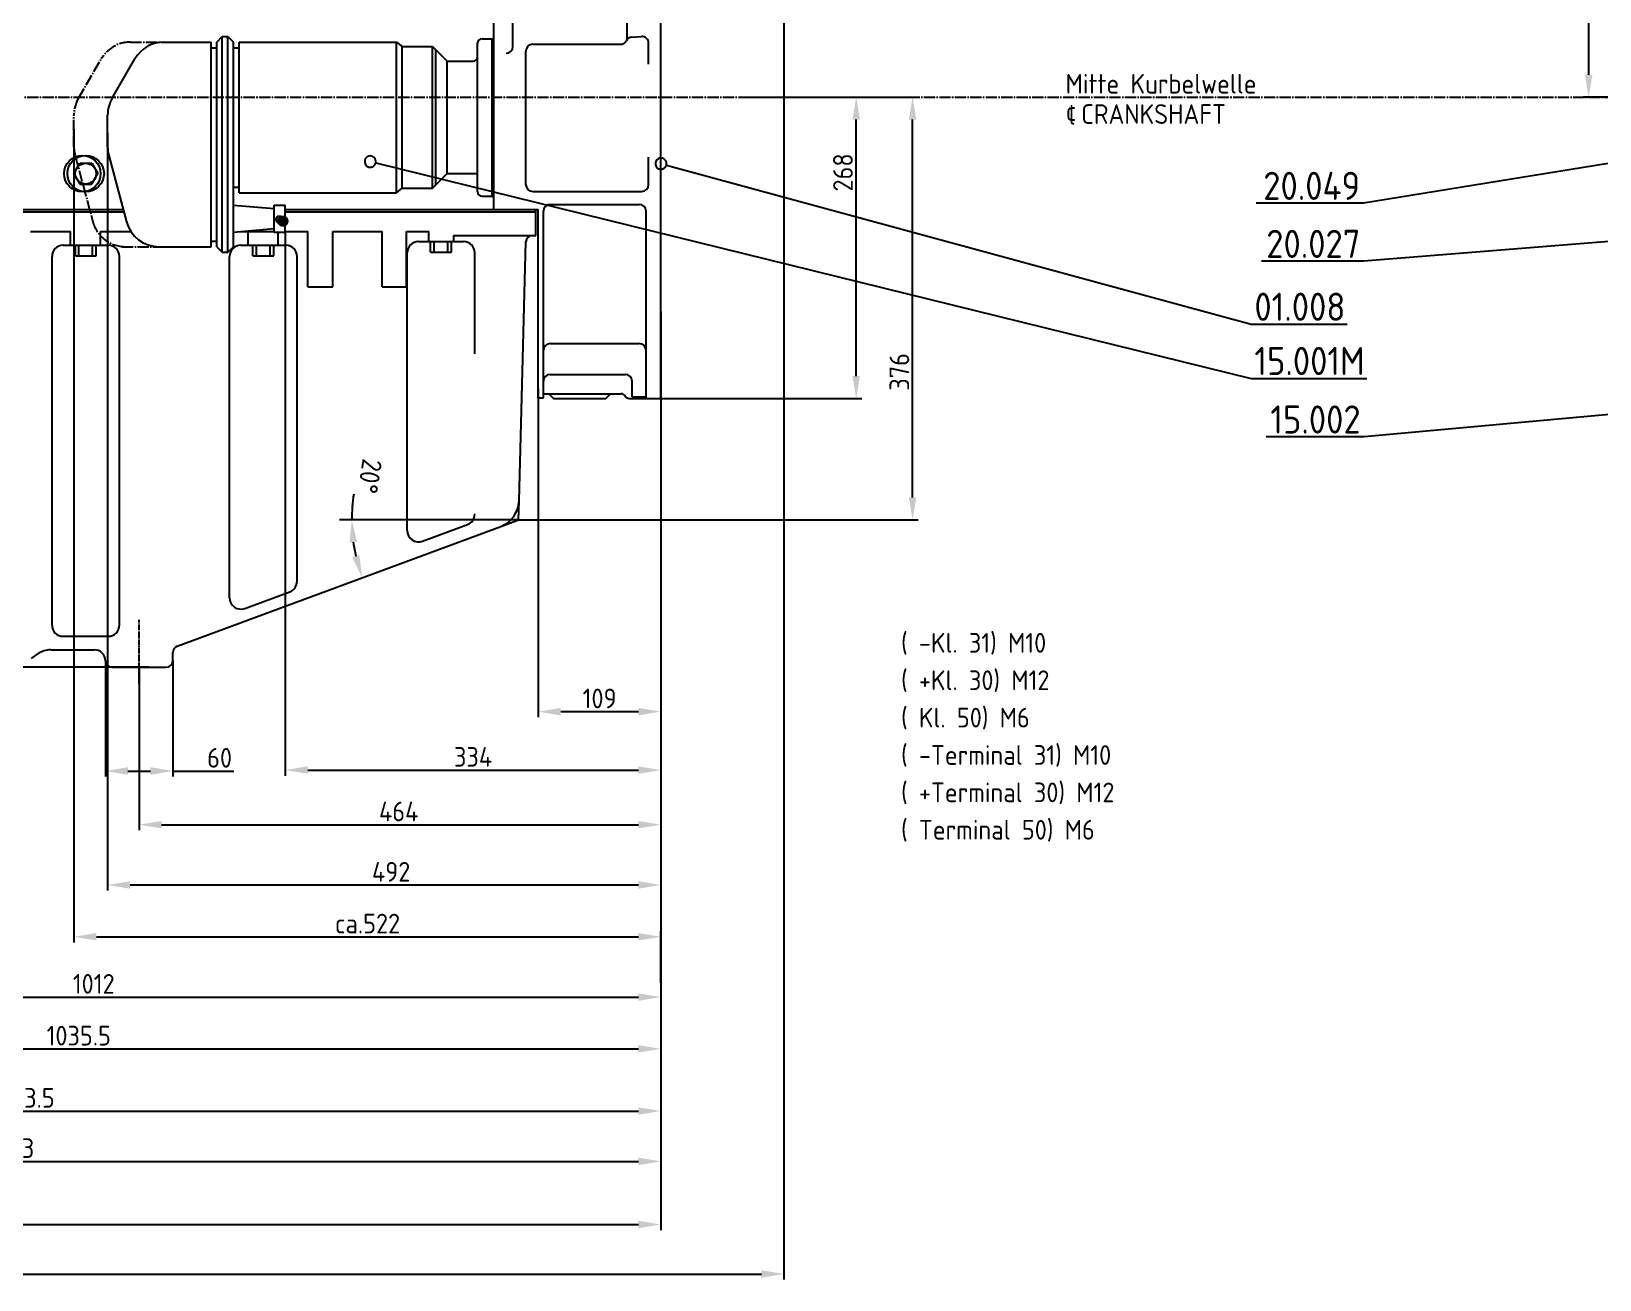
# Model space of a CAD drawing. Extents: x 138 to 6334, y 107 to 3959.
# Drawn here: x 1547 to 2942, y 1807 to 2917 of the extents above; entities that cross this region are included whole.
import ezdxf
from ezdxf.enums import TextEntityAlignment as Align

# ---------------------------------------------------------------- set-up
doc = ezdxf.new("R2010")
doc.units = 0
doc.linetypes.add('GEN7', pattern=[13.75, 10, -1.25, 1.25, -1.25])
doc.linetypes.add('GEN7A', pattern=[6.875, 5, -0.625, 0.625, -0.625])
doc.layers.get('0').update_dxf_attribs({"linetype": 'CONTINUOUS'})
doc.layers.get('DEFPOINTS').update_dxf_attribs({"linetype": 'CONTINUOUS'})
for name, color, linetype in [('5', 3, 'CONTINUOUS'), ('6', 2, 'CONTINUOUS'), ('7', 4, 'GEN7'), ('LV-0', 7, 'CONTINUOUS'), ('LV-4', 3, 'CONTINUOUS'), ('LV-7', 4, 'GEN7'), ('RASTER-6', 2, 'CONTINUOUS'), ('RASTER-7A', 4, 'GEN7A')]:
    doc.layers.add(name, color=color, linetype=linetype)
doc.styles.get("Standard").update_dxf_attribs({"font": 'geniso.shx'})
doc.dimstyles.new('GEN-ISO', dxfattribs={"dimscale": 5, "dimtxt": 3.5, "dimasz": 4, "dimexe": 1, "dimexo": 0, "dimgap": 0.6, "dimtad": 1, "dimtxsty": 'STANDARD', "dimcen": 0, "dimclrd": 256, "dimclre": 256, "dimclrt": 2, "dimazin": 3, "dimtp": 0.1, "dimtm": 0.1, "dimtfac": 0.71, "dimtdec": 3, "dimtmove": 0, "dimatfit": 3, "dimtzin": 0})

# ---------------------------------------------------------------- blocks, each defined once
blk = doc.blocks.new('*D46')
at = {"linetype": 'BYBLOCK'}
for p, q in [((1998.174592, 2598.930837), (1998.174592, 2306.79797)), ((2107.174592, 2598.930837), (2107.174592, 2306.79797)), ((2018.174592, 2311.79797), (2087.174592, 2311.79797))]:
    blk.add_line(p, q, dxfattribs=at)
for points in [[(2018.174592, 2315.131303), (2018.174592, 2308.464636), (1998.174592, 2311.79797)], [(2087.174592, 2315.131303), (2087.174592, 2308.464636), (2107.174592, 2311.79797)]]:
    blk.add_solid(points, dxfattribs=at)
at = {"layer": 'DEFPOINTS', "color": 0, "linetype": 'BYBLOCK'}
for p in [(1998.174592, 2598.930837), (2107.174592, 2598.930837), (2107.174592, 2311.79797)]:
    blk.add_point(p, dxfattribs=at)
at = {"color": 2, "linetype": 'BYBLOCK', "insert": (2052.674592, 2323.54797), "char_height": 17.5, "attachment_point": 5}
blk.add_mtext('109', dxfattribs=at)
blk = doc.blocks.new('*D47')
at = {"linetype": 'BYBLOCK'}
for p, q in [((1773.174592, 2738.329743), (1773.174592, 2254.856563)), ((2107.174592, 2590.329743), (2107.174592, 2254.856563)), ((1793.174592, 2259.856563), (2087.174592, 2259.856563))]:
    blk.add_line(p, q, dxfattribs=at)
for points in [[(1793.174592, 2263.189896), (1793.174592, 2256.52323), (1773.174592, 2259.856563)], [(2087.174592, 2263.189896), (2087.174592, 2256.52323), (2107.174592, 2259.856563)]]:
    blk.add_solid(points, dxfattribs=at)
at = {"layer": 'DEFPOINTS', "color": 0, "linetype": 'BYBLOCK'}
for p in [(1773.174592, 2738.329743), (2107.174592, 2590.329743), (2107.174592, 2259.856563)]:
    blk.add_point(p, dxfattribs=at)
at = {"color": 2, "linetype": 'BYBLOCK', "insert": (1940.174592, 2271.606563), "char_height": 17.5, "attachment_point": 5}
blk.add_mtext('334', dxfattribs=at)
blk = doc.blocks.new('*D48')
at = {"linetype": 'BYBLOCK'}
for p, q in [((1673.174592, 2357.329743), (1673.174592, 2254.018807)), ((1613.169363, 2357.136096), (1613.169363, 2254.018807)), ((1633.169363, 2259.018807), (1653.174592, 2259.018807)), ((1673.174592, 2259.018807), (1727.377973, 2259.018807))]:
    blk.add_line(p, q, dxfattribs=at)
for points in [[(1633.169363, 2262.35214), (1633.169363, 2255.685474), (1613.169363, 2259.018807)], [(1653.174592, 2262.35214), (1653.174592, 2255.685474), (1673.174592, 2259.018807)]]:
    blk.add_solid(points, dxfattribs=at)
at = {"layer": 'DEFPOINTS', "color": 0, "linetype": 'BYBLOCK'}
for p in [(1673.174592, 2357.329743), (1613.169363, 2357.136096), (1613.169363, 2259.018807)]:
    blk.add_point(p, dxfattribs=at)
at = {"color": 2, "linetype": 'BYBLOCK', "insert": (1714.739194, 2270.768807), "char_height": 17.5, "attachment_point": 5}
blk.add_mtext('60', dxfattribs=at)
blk = doc.blocks.new('*D49')
at = {"linetype": 'BYBLOCK'}
for p, q in [((2189.99898, 2858.329743), (2285.901591, 2858.329743)), ((2280.901591, 2610.329743), (2280.901591, 2838.329743)), ((2094.036592, 2590.329743), (2285.901591, 2590.329743))]:
    blk.add_line(p, q, dxfattribs=at)
for points in [[(2277.568258, 2838.329743), (2284.234925, 2838.329743), (2280.901591, 2858.329743)], [(2277.568258, 2610.329743), (2284.234925, 2610.329743), (2280.901591, 2590.329743)]]:
    blk.add_solid(points, dxfattribs=at)
at = {"layer": 'DEFPOINTS', "color": 0, "linetype": 'BYBLOCK'}
for p in [(2189.99898, 2858.329743), (2280.901591, 2858.329743), (2094.036592, 2590.329743)]:
    blk.add_point(p, dxfattribs=at)
at = {"color": 2, "linetype": 'BYBLOCK', "insert": (2269.151591, 2791.398972), "char_height": 17.5, "attachment_point": 5, "rotation": 90}
blk.add_mtext('268', dxfattribs=at)
blk = doc.blocks.new('*D50')
at = {"linetype": 'BYBLOCK'}
for p, q in [((2177.675329, 2858.329743), (2336.06587, 2858.329743)), ((2331.06587, 2502.403743), (2331.06587, 2838.329743)), ((1980.595592, 2482.403743), (2336.06587, 2482.403743))]:
    blk.add_line(p, q, dxfattribs=at)
for points in [[(2327.732537, 2838.329743), (2334.399204, 2838.329743), (2331.06587, 2858.329743)], [(2327.732537, 2502.403743), (2334.399204, 2502.403743), (2331.06587, 2482.403743)]]:
    blk.add_solid(points, dxfattribs=at)
at = {"layer": 'DEFPOINTS', "color": 0, "linetype": 'BYBLOCK'}
for p in [(2177.675329, 2858.329743), (2331.06587, 2858.329743), (1980.595592, 2482.403743)]:
    blk.add_point(p, dxfattribs=at)
at = {"color": 2, "linetype": 'BYBLOCK', "insert": (2319.31587, 2614.000643), "char_height": 17.5, "attachment_point": 5, "rotation": 90}
blk.add_mtext('376', dxfattribs=at)
blk = doc.blocks.new('*D51')
at = {"linetype": 'BYBLOCK'}
for start, end in [(171.108636, 180), (187.732369, 192.585065)]:
    blk.add_arc((1980.594137, 2482.403743), 148.30974, start, end, dxfattribs=at)
for points in [[(1830.307179, 2462.224503), (1836.958674, 2462.674013), (1832.284397, 2482.403743)], [(1839.044618, 2451.032703), (1832.650878, 2449.144707), (1841.511736, 2430.907484)]]:
    blk.add_solid(points, dxfattribs=at)
at = {"layer": 'DEFPOINTS', "color": 0, "linetype": 'BYBLOCK'}
for p in [(1821.416778, 2482.403743), (1964.737592, 2476.532743), (1980.595592, 2482.403743), (1836.409417, 2447.668379), (1677.091592, 2370.029743)]:
    blk.add_point(p, dxfattribs=at)
at = {"color": 2, "linetype": 'BYBLOCK', "insert": (1848.438198, 2521.170817), "char_height": 17.5, "attachment_point": 5, "rotation": 261.10866122}
blk.add_mtext('20°', dxfattribs=at)
blk = doc.blocks.new('*D52')
at = {"linetype": 'BYBLOCK'}
for p, q in [((1071.674592, 2711.329743), (1071.674592, 2006.878247)), ((2107.174592, 2634.798331), (2107.174592, 2006.878247)), ((1091.674592, 2011.878247), (2087.174592, 2011.878247))]:
    blk.add_line(p, q, dxfattribs=at)
for points in [[(1091.674592, 2015.211581), (1091.674592, 2008.544914), (1071.674592, 2011.878247)], [(2087.174592, 2015.211581), (2087.174592, 2008.544914), (2107.174592, 2011.878247)]]:
    blk.add_solid(points, dxfattribs=at)
at = {"layer": 'DEFPOINTS', "color": 0, "linetype": 'BYBLOCK'}
for p in [(1071.674592, 2711.329743), (2107.174592, 2634.798331), (2107.174592, 2011.878247)]:
    blk.add_point(p, dxfattribs=at)
at = {"color": 2, "linetype": 'BYBLOCK', "insert": (1589.424592, 2023.628247), "char_height": 17.5, "attachment_point": 5}
blk.add_mtext('1035.5', dxfattribs=at)
blk = doc.blocks.new('*D53')
at = {"linetype": 'BYBLOCK'}
for p, q in [((2107.174592, 2639.172743), (2107.174592, 1906.827452)), ((952.674592, 2482.373464), (952.674592, 1906.827452)), ((972.674592, 1911.827452), (2087.174592, 1911.827452))]:
    blk.add_line(p, q, dxfattribs=at)
for points in [[(972.674592, 1915.160786), (972.674592, 1908.494119), (952.674592, 1911.827452)], [(2087.174592, 1915.160786), (2087.174592, 1908.494119), (2107.174592, 1911.827452)]]:
    blk.add_solid(points, dxfattribs=at)
at = {"layer": 'DEFPOINTS', "color": 0, "linetype": 'BYBLOCK'}
for p in [(2107.174592, 2639.172743), (952.674592, 2482.373464), (2107.174592, 1911.827452)]:
    blk.add_point(p, dxfattribs=at)
at = {"color": 2, "linetype": 'BYBLOCK', "insert": (1530.74979, 1923.577452), "char_height": 17.5, "attachment_point": 5}
blk.add_mtext('1153', dxfattribs=at)
blk = doc.blocks.new('*D54')
at = {"linetype": 'BYBLOCK'}
for p, q in [((574.674592, 2748.110743), (574.674592, 1850.722179)), ((2107.174592, 2667.606485), (2107.174592, 1850.722179)), ((594.674592, 1855.722179), (2087.174592, 1855.722179))]:
    blk.add_line(p, q, dxfattribs=at)
for points in [[(594.674592, 1859.055513), (594.674592, 1852.388846), (574.674592, 1855.722179)], [(2087.174592, 1859.055513), (2087.174592, 1852.388846), (2107.174592, 1855.722179)]]:
    blk.add_solid(points, dxfattribs=at)
at = {"layer": 'DEFPOINTS', "color": 0, "linetype": 'BYBLOCK'}
for p in [(574.674592, 2748.110743), (2107.174592, 2667.606485), (2107.174592, 1855.722179)]:
    blk.add_point(p, dxfattribs=at)
at = {"color": 2, "linetype": 'BYBLOCK', "insert": (1490.650638, 1867.472179), "char_height": 17.5, "attachment_point": 5}
blk.add_mtext('1532.5', dxfattribs=at)
blk = doc.blocks.new('*D78')
at = {"linetype": 'BYBLOCK'}
for p, q in [((2107.174592, 2590.329743), (2107.174592, 2206.266247)), ((1643.170592, 2351.329743), (1643.170592, 2206.266247)), ((1663.170592, 2211.266247), (2087.174592, 2211.266247))]:
    blk.add_line(p, q, dxfattribs=at)
for points in [[(1663.170592, 2214.599581), (1663.170592, 2207.932914), (1643.170592, 2211.266247)], [(2087.174592, 2214.599581), (2087.174592, 2207.932914), (2107.174592, 2211.266247)]]:
    blk.add_solid(points, dxfattribs=at)
at = {"layer": 'DEFPOINTS', "color": 0, "linetype": 'BYBLOCK'}
for p in [(2107.174592, 2590.329743), (1643.170592, 2351.329743), (2107.174592, 2211.266247)]:
    blk.add_point(p, dxfattribs=at)
at = {"color": 2, "linetype": 'BYBLOCK', "insert": (1874.009792, 2223.016247), "char_height": 17.5, "attachment_point": 5}
blk.add_mtext('464', dxfattribs=at)
blk = doc.blocks.new('*D79')
at = {"linetype": 'BYBLOCK'}
for p, q in [((1615.174592, 2826.500006), (1615.174592, 2152.649329)), ((2107.174592, 2482.403743), (2107.174592, 2152.649329)), ((1635.174592, 2157.649329), (2087.174592, 2157.649329))]:
    blk.add_line(p, q, dxfattribs=at)
for points in [[(1635.174592, 2160.982662), (1635.174592, 2154.315995), (1615.174592, 2157.649329)], [(2087.174592, 2160.982662), (2087.174592, 2154.315995), (2107.174592, 2157.649329)]]:
    blk.add_solid(points, dxfattribs=at)
at = {"layer": 'DEFPOINTS', "color": 0, "linetype": 'BYBLOCK'}
for p in [(1615.174592, 2826.500006), (2107.174592, 2482.403743), (2107.174592, 2157.649329)]:
    blk.add_point(p, dxfattribs=at)
at = {"color": 2, "linetype": 'BYBLOCK', "insert": (1867.303585, 2169.401051), "char_height": 17.5, "attachment_point": 5}
blk.add_mtext('492', dxfattribs=at)
blk = doc.blocks.new('*D80')
at = {"linetype": 'BYBLOCK'}
for p, q in [((1585.174592, 2829.823983), (1585.174592, 2106.572281)), ((1605.174592, 2111.572281), (2087.174592, 2111.572281)), ((2107.174592, 2070.763267), (2107.174592, 2116.572281))]:
    blk.add_line(p, q, dxfattribs=at)
for points in [[(1605.174592, 2114.905614), (1605.174592, 2108.238947), (1585.174592, 2111.572281)], [(2087.174592, 2114.905614), (2087.174592, 2108.238947), (2107.174592, 2111.572281)]]:
    blk.add_solid(points, dxfattribs=at)
at = {"layer": 'DEFPOINTS', "color": 0, "linetype": 'BYBLOCK'}
for p in [(1585.174592, 2829.823983), (2107.174592, 2111.572281), (2107.174592, 2070.763267)]:
    blk.add_point(p, dxfattribs=at)
at = {"color": 2, "linetype": 'BYBLOCK', "insert": (1846.346991, 2123.324003), "char_height": 17.5, "attachment_point": 5}
blk.add_mtext('ca.522', dxfattribs=at)
blk = doc.blocks.new('*D82')
at = {"linetype": 'BYBLOCK'}
for p, q in [((1095.531592, 3104.901754), (1095.531592, 2052.955295)), ((2107.174592, 2135.643074), (2107.174592, 2052.955295)), ((1115.531592, 2057.955295), (2087.174592, 2057.955295))]:
    blk.add_line(p, q, dxfattribs=at)
for points in [[(1115.531592, 2061.288628), (1115.531592, 2054.621962), (1095.531592, 2057.955295)], [(2087.174592, 2061.288628), (2087.174592, 2054.621962), (2107.174592, 2057.955295)]]:
    blk.add_solid(points, dxfattribs=at)
at = {"layer": 'DEFPOINTS', "color": 0, "linetype": 'BYBLOCK'}
for p in [(1095.531592, 3104.901754), (2107.174592, 2135.643074), (2107.174592, 2057.955295)]:
    blk.add_point(p, dxfattribs=at)
at = {"color": 2, "linetype": 'BYBLOCK', "insert": (1602.788338, 2069.707017), "char_height": 17.5, "attachment_point": 5}
blk.add_mtext('1012', dxfattribs=at)
blk = doc.blocks.new('*D83')
at = {"linetype": 'BYBLOCK'}
for p, q in [((2216.674592, 3145.670558), (2216.674592, 1806.639498)), ((574.674592, 2750.817239), (574.674592, 1806.639498)), ((594.674592, 1811.639498), (2196.674592, 1811.639498))]:
    blk.add_line(p, q, dxfattribs=at)
for points in [[(594.674592, 1814.972832), (594.674592, 1808.306165), (574.674592, 1811.639498)], [(2196.674592, 1814.972832), (2196.674592, 1808.306165), (2216.674592, 1811.639498)]]:
    blk.add_solid(points, dxfattribs=at)
at = {"layer": 'DEFPOINTS', "color": 0, "linetype": 'BYBLOCK'}
for p in [(2216.674592, 3145.670558), (574.674592, 2750.817239), (2216.674592, 1811.639498)]:
    blk.add_point(p, dxfattribs=at)
at = {"color": 2, "linetype": 'BYBLOCK', "insert": (1489.046699, 1823.391221), "char_height": 17.5, "attachment_point": 5}
blk.add_mtext('ca.1642', dxfattribs=at)
blk = doc.blocks.new('*D88')
at = {"linetype": 'BYBLOCK'}
for p, q in [((592.952228, 3523.329743), (328.845894, 3523.329743)), ((333.845894, 3503.329743), (333.845894, 2371.329743)), ((1651.755381, 2351.329743), (328.845894, 2351.329743))]:
    blk.add_line(p, q, dxfattribs=at)
for points in [[(330.512561, 3503.329743), (337.179227, 3503.329743), (333.845894, 3523.329743)], [(330.512561, 2371.329743), (337.179227, 2371.329743), (333.845894, 2351.329743)]]:
    blk.add_solid(points, dxfattribs=at)
at = {"layer": 'DEFPOINTS', "color": 0, "linetype": 'BYBLOCK'}
for p in [(592.952228, 3523.329743), (333.845894, 2351.329743), (1651.755381, 2351.329743)]:
    blk.add_point(p, dxfattribs=at)
at = {"color": 2, "linetype": 'BYBLOCK', "insert": (322.094172, 2867.308209), "char_height": 17.5, "attachment_point": 5, "rotation": 90}
blk.add_mtext('ca. 1172', dxfattribs=at)
blk = doc.blocks.new('*D89')
at = {"linetype": 'BYBLOCK'}
for p, q in [((835.674592, 3311.099528), (835.674592, 3817.001075)), ((2087.174592, 3812.001075), (855.674592, 3812.001075)), ((2107.174592, 2765.499794), (2107.174592, 3817.001075))]:
    blk.add_line(p, q, dxfattribs=at)
for points in [[(855.674592, 3815.334408), (855.674592, 3808.667741), (835.674592, 3812.001075)], [(2087.174592, 3815.334408), (2087.174592, 3808.667741), (2107.174592, 3812.001075)]]:
    blk.add_solid(points, dxfattribs=at)
at = {"layer": 'DEFPOINTS', "color": 0, "linetype": 'BYBLOCK'}
for p in [(835.674592, 3812.001075), (835.674592, 3311.099528), (2107.174592, 2765.499794)]:
    blk.add_point(p, dxfattribs=at)
at = {"color": 2, "linetype": 'BYBLOCK', "insert": (1475.012775, 3823.751075), "char_height": 17.5, "attachment_point": 5}
blk.add_mtext('1271.5', dxfattribs=at)
blk = doc.blocks.new('*D100')
at = {"linetype": 'BYBLOCK'}
for p, q in [((3601.194385, 3281.150668), (2927.351057, 3281.150668)), ((2932.351057, 3261.150668), (2932.351057, 2878.329743)), ((3499.602862, 2858.329743), (2927.351057, 2858.329743))]:
    blk.add_line(p, q, dxfattribs=at)
for points in [[(2929.017724, 3261.150668), (2935.684391, 3261.150668), (2932.351057, 3281.150668)], [(2929.017724, 2878.329743), (2935.684391, 2878.329743), (2932.351057, 2858.329743)]]:
    blk.add_solid(points, dxfattribs=at)
at = {"layer": 'DEFPOINTS', "color": 0, "linetype": 'BYBLOCK'}
for p in [(3601.194385, 3281.150668), (2932.351057, 2858.329743), (3499.602862, 2858.329743)]:
    blk.add_point(p, dxfattribs=at)
at = {"color": 2, "linetype": 'BYBLOCK', "insert": (2920.601057, 3083.876737), "char_height": 17.5, "attachment_point": 5, "rotation": 90}
blk.add_mtext('423', dxfattribs=at)
blk = doc.blocks.new('*D109')
at = {"linetype": 'BYBLOCK'}
for p, q in [((2107.174592, 2650.146552), (2107.174592, 1951.585817)), ((975.00626, 2387.086155), (975.00626, 1951.585817)), ((995.00626, 1956.585817), (2087.174592, 1956.585817))]:
    blk.add_line(p, q, dxfattribs=at)
for points in [[(995.00626, 1959.91915), (995.00626, 1953.252483), (975.00626, 1956.585817)], [(2087.174592, 1959.91915), (2087.174592, 1953.252483), (2107.174592, 1956.585817)]]:
    blk.add_solid(points, dxfattribs=at)
at = {"layer": 'DEFPOINTS', "color": 0, "linetype": 'BYBLOCK'}
for p in [(2107.174592, 2650.146552), (975.00626, 2387.086155), (2107.174592, 1956.585817)]:
    blk.add_point(p, dxfattribs=at)
at = {"color": 2, "linetype": 'BYBLOCK', "insert": (1541.090426, 1968.335817), "char_height": 17.5, "attachment_point": 5}
blk.add_mtext('1133.5', dxfattribs=at)

msp = doc.modelspace()

# ---------------------------------------------------------------- linework, layer by layer
at = {"linetype": 'CONTINUOUS'}
msp.add_line((1980.595592, 2482.403743), (1821.416778, 2482.403743), dxfattribs=at)
at = {"layer": '5'}
for points, format in [([(3511.27621, 2890.490235, 1), (3521.146923, 2892.093054, 1), (3511.27621, 2890.490235), (2732.084497, 2763.964054), (2636.659818, 2763.964054)], "xyb"), ([(1853.571856, 2799.845116, 1), (1843.861717, 2802.235346, 1), (1853.571856, 2799.845116), (2632.051765, 2608.215914), (2735.051765, 2608.215914)], "xyb"), ([(2112.080744, 2797.800112, 1), (2102.431072, 2800.42382, 1), (2112.080744, 2797.800112), (2632.051765, 2656.42201), (2717.57145, 2656.42201)], "xyb"), ([(3541.601784, 2777.500011, 1), (3551.569523, 2778.30262, 1), (3541.601784, 2777.500011), (2732.380324, 2712.341033), (2641.245481, 2712.341033)], "xyb"), ([(1773.135283, 2746.65757, 5, 5, 1), (1769.010993, 2749.484269, 5, 5, 1), (1773.135283, 2746.65757, 0, 0, 0), (2305.3447, 2381.892903, 0, 0, 0)], "xyseb"), ([(3700.008544, 2644.398361, 1), (3709.9672, 2645.306743, 1), (3700.008544, 2644.398361), (2732.57198, 2556.153354), (2645.570504, 2556.153354)], "xyb")]:
    msp.add_lwpolyline(points, format=format, dxfattribs=at)
at = {"layer": '7'}
msp.add_arc((1615.174592, 2814.279743), 30, 180, 195, dxfattribs=at)
at = {"layer": 'LV-0'}
for p, q in [((1958.674592, 2758.329743), (1958.674592, 3011.952743)), ((2107.174592, 2772.260743), (2107.174592, 3012.307743)), ((2077.123592, 2908.643743), (2077.123592, 2956.969743)), ((1975.645592, 2903.335743), (1975.645592, 2952.383743)), ((1665.403592, 2907.329743), (1707.136592, 2907.329743)), ((1707.136592, 2725.329743), (1707.136592, 2907.329743)), ((1707.136592, 2902.329743), (1712.136592, 2902.329743)), ((1712.136592, 2907.329743), (1717.136592, 2912.329743)), ((1712.136592, 2725.329743), (1712.136592, 2907.329743)), ((1717.136592, 2720.329743), (1717.136592, 2912.329743)), ((1717.136592, 2912.329743), (1722.136592, 2912.329743)), ((1722.136592, 2912.329743), (1727.136592, 2907.329743)), ((1722.136592, 2720.329743), (1722.136592, 2912.329743)), ((1727.136592, 2725.329743), (1727.136592, 2907.329743)), ((1727.136592, 2902.329743), (1732.136592, 2902.329743)), ((1732.136592, 2773.329743), (1732.136592, 2907.329743)), ((1732.136592, 2907.329743), (1872.136592, 2907.329743)), ((1872.136592, 2907.329743), (1877.136592, 2903.329743)), ((1872.136592, 2773.329743), (1872.136592, 2907.329743)), ((1877.136592, 2903.329743), (1904.136592, 2903.329743)), ((1877.136592, 2777.329743), (1877.136592, 2903.329743)), ((1904.136592, 2903.329743), (1907.136592, 2900.329743)), ((1904.136592, 2777.329743), (1904.136592, 2903.329743)), ((1944.136592, 2774.329743), (1944.136592, 2906.329743)), ((1948.136592, 2910.329743), (1958.674592, 2910.329743)), ((1957.136592, 2770.329743), (1957.136592, 2910.329743)), ((1993.174592, 2905.329743), (2071.125592, 2905.329743)), ((2081.393592, 2911.749743), (2089.909592, 2912.262743)), ((2096.270592, 2887.614743), (2096.270592, 2906.272743)), ((1619.193592, 2857.291743), (1639.423592, 2892.329743)), ((1907.136592, 2900.329743), (1917.136592, 2890.329743)), ((1907.136592, 2780.329743), (1907.136592, 2900.329743)), ((1917.136592, 2890.329743), (1940.136592, 2890.329743)), ((1917.136592, 2790.329743), (1917.136592, 2890.329743)), ((1987.174592, 2780.476743), (1987.174592, 2899.329743)), ((1615.174592, 2814.279743), (1615.174592, 2842.291743)), ((1616.196592, 2806.514743), (1631.992592, 2747.564743)), ((2096.270592, 2780.476743), (2096.270592, 2805.051743)), ((1584.970592, 2790.329743), (1590.322592, 2799.599743)), ((1584.970592, 2790.329743), (1590.322592, 2781.059743)), ((1590.322592, 2799.599743), (1595.674592, 2799.599743)), ((1595.674592, 2799.599743), (1601.026592, 2799.599743)), ((1601.026592, 2799.599743), (1606.378592, 2790.329743)), ((1601.026592, 2781.059743), (1606.378592, 2790.329743)), ((1907.136592, 2780.329743), (1917.136592, 2790.329743)), ((1917.136592, 2790.329743), (1944.136592, 2790.329743)), ((1590.322592, 2781.059743), (1595.674592, 2781.059743)), ((1595.674592, 2781.059743), (1601.026592, 2781.059743)), ((1727.136592, 2778.329743), (1732.136592, 2778.329743)), ((1872.136592, 2773.329743), (1877.136592, 2777.329743)), ((1877.136592, 2777.329743), (1904.136592, 2777.329743)), ((1904.136592, 2777.329743), (1907.136592, 2780.329743)), ((1727.136592, 2762.329743), (1763.174592, 2759.176743)), ((1732.136592, 2773.329743), (1872.136592, 2773.329743)), ((1763.174592, 2762.329743), (1773.174592, 2762.329743)), ((1763.174592, 2738.329743), (1763.174592, 2762.329743)), ((1773.174592, 2738.329743), (1773.174592, 2762.329743)), ((1944.136592, 2774.329743), (1944.136592, 2774.904743)), ((1948.136592, 2770.329743), (1958.674592, 2770.329743)), ((1993.174592, 2774.476743), (2090.270592, 2774.476743)), ((2008.769592, 2762.988743), (2088.036592, 2762.988743)), ((2107.174592, 2590.329743), (2107.174592, 2774.904743)), ((1143.489592, 2758.329743), (1629.107592, 2758.329743)), ((1143.841592, 2756.329743), (1629.643592, 2756.329743)), ((1766.339592, 2752.192743), (1764.839592, 2749.594743)), ((1764.839592, 2749.594743), (1766.339592, 2746.996743)), ((1769.339592, 2752.192743), (1766.339592, 2752.192743)), ((1770.839592, 2749.594743), (1769.339592, 2752.192743)), ((1769.339592, 2746.996743), (1770.839592, 2749.594743)), ((1773.174592, 2758.329743), (1998.174592, 2758.329743)), ((1773.174592, 2756.329743), (1996.068592, 2756.329743)), ((1996.068592, 2735.385743), (1996.068592, 2758.329743)), ((1998.174592, 2590.986743), (1998.174592, 2758.329743)), ((2002.769592, 2590.986743), (2002.769592, 2756.988743)), ((2094.036592, 2590.329743), (2094.036592, 2756.988743)), ((1546.437592, 2738.896743), (1582.271592, 2738.896743)), ((1582.271592, 2726.611743), (1582.271592, 2738.896743)), ((1608.758592, 2738.896743), (1635.871592, 2738.896743)), ((1608.758592, 2726.611743), (1608.758592, 2738.896743)), ((1727.136592, 2738.329743), (1763.174592, 2741.482743)), ((1733.612592, 2738.896743), (1763.174592, 2738.896743)), ((1740.271592, 2726.611743), (1740.271592, 2738.896743)), ((1763.174592, 2738.329743), (1773.174592, 2738.329743)), ((1766.339592, 2746.996743), (1769.339592, 2746.996743)), ((1766.758592, 2726.611743), (1766.758592, 2738.329743)), ((1773.174592, 2738.896743), (1793.087592, 2738.896743)), ((1784.496592, 2738.896743), (1789.282592, 2738.896743)), ((1793.087592, 2689.752743), (1793.087592, 2738.896743)), ((1815.425592, 2738.896743), (1859.168592, 2738.896743)), ((1815.425592, 2689.752743), (1815.425592, 2738.896743)), ((1859.168592, 2689.752743), (1859.168592, 2738.896743)), ((1880.883592, 2738.896743), (1900.683592, 2738.896743)), ((1880.883592, 2689.752743), (1880.883592, 2738.896743)), ((1900.683592, 2729.961743), (1900.683592, 2738.896743)), ((1922.672592, 2735.385743), (1996.068592, 2735.385743)), ((1923.006592, 2729.961743), (1923.006592, 2735.385743)), ((1575.674592, 2726.611743), (1615.674592, 2726.611743)), ((1586.424592, 2717.357743), (1586.424592, 2726.611743)), ((1589.674592, 2717.357743), (1589.674592, 2726.611743)), ((1601.674592, 2717.357743), (1601.674592, 2726.611743)), ((1604.924592, 2717.357743), (1604.924592, 2726.611743)), ((1657.969592, 2725.329743), (1704.136592, 2725.329743)), ((1660.969592, 2725.329743), (1707.136592, 2725.329743)), ((1707.136592, 2730.329743), (1712.136592, 2730.329743)), ((1712.136592, 2725.329743), (1717.136592, 2720.329743)), ((1717.136592, 2720.329743), (1722.136592, 2720.329743)), ((1722.136592, 2720.329743), (1727.136592, 2725.329743)), ((1733.674592, 2726.611743), (1773.674592, 2726.611743)), ((1744.424592, 2717.357743), (1744.424592, 2726.611743)), ((1747.674592, 2717.357743), (1747.674592, 2726.611743)), ((1759.674592, 2717.357743), (1759.674592, 2726.611743)), ((1762.924592, 2717.357743), (1762.924592, 2726.611743)), ((1881.674592, 2472.815743), (1881.674592, 2719.961743)), ((1891.674592, 2729.961743), (1931.674592, 2729.961743)), ((1902.424592, 2720.387743), (1902.424592, 2729.961743)), ((1902.424592, 2720.387743), (1920.924592, 2720.387743)), ((1905.674592, 2720.387743), (1905.674592, 2729.961743)), ((1917.674592, 2720.387743), (1917.674592, 2729.961743)), ((1920.924592, 2720.387743), (1920.924592, 2729.961743)), ((1941.674592, 2630.098743), (1941.674592, 2719.961743)), ((1981.047592, 2499.308743), (1987.207592, 2729.546743)), ((1565.674592, 2388.812743), (1565.674592, 2716.611743)), ((1586.424592, 2717.357743), (1604.924592, 2717.357743)), ((1625.674592, 2388.812743), (1625.674592, 2716.611743)), ((1723.674592, 2413.030743), (1723.674592, 2716.611743)), ((1744.424592, 2717.357743), (1762.924592, 2717.357743)), ((1783.674592, 2427.840743), (1783.674592, 2716.611743)), ((1793.087592, 2689.752743), (1815.425592, 2689.752743)), ((1859.168592, 2689.752743), (1880.883592, 2689.752743)), ((2008.769592, 2639.172743), (2088.036592, 2639.172743)), ((2008.769592, 2611.728743), (2075.590592, 2611.728743)), ((2002.769592, 2594.496743), (2071.867592, 2594.496743)), ((2007.556592, 2594.496743), (2011.723592, 2590.329743)), ((2058.276592, 2590.329743), (2062.444592, 2594.496743)), ((2081.590592, 2591.943743), (2081.590592, 2605.728743)), ((1998.174592, 2590.986743), (2002.769592, 2590.986743)), ((2011.723592, 2590.329743), (2058.276592, 2590.329743)), ((2078.889592, 2590.329743), (2107.174592, 2590.329743)), ((2081.590592, 2591.943743), (2094.036592, 2591.943743)), ((1980.595592, 2482.403743), (1981.047592, 2499.308743)), ((1677.091592, 2370.029743), (1964.737592, 2476.532743)), ((1895.146592, 2463.438743), (1935.146592, 2478.248743)), ((1964.737592, 2476.532743), (1980.595592, 2482.403743)), ((1737.146592, 2403.652743), (1777.146592, 2418.463743)), ((1575.674592, 2378.812743), (1615.674592, 2378.812743)), ((1547.319592, 2359.225743), (1553.076592, 2363.230743)), ((1564.497592, 2366.812743), (1603.174592, 2366.812743)), ((1673.174592, 2357.329743), (1673.174592, 2364.402743)), ((1619.166592, 2351.329743), (1667.174592, 2351.329743))]:
    msp.add_line(p, q, dxfattribs=at)
for centre, radius in [((1592.674592, 2790.329743), 16.253), ((1595.674592, 2790.329743), 16.253), ((1595.674592, 2790.329743), 9.27), ((1767.839592, 2749.594743), 3)]:
    msp.add_circle(centre, radius, dxfattribs=at)
for centre, radius, start, end in [((1665.403592, 2877.329743), 30, 90, 150), ((1948.136592, 2906.329743), 4, 90, 180), ((1969.645592, 2903.335743), 6, 270, 0), ((1993.174592, 2899.329743), 6, 90, 180), ((2071.125592, 2911.329743), 6, 270, 332.346), ((2081.754592, 2905.759743), 6, 93.447, 152.346), ((2090.270592, 2906.272743), 6, 0, 93.447), ((1940.136592, 2894.329743), 4, 270, 0), ((1645.174592, 2842.291743), 30, 150, 180), ((1645.174592, 2814.279743), 30, 180, 195), ((1993.174592, 2780.476743), 6, 180, 270), ((2090.270592, 2780.476743), 6, 270, 0), ((1948.136592, 2774.329743), 4, 180, 270), ((2008.769592, 2756.988743), 6, 90, 180), ((2088.036592, 2756.988743), 6, 0, 90), ((1660.969592, 2755.329743), 30, 195, 270), ((1993.205592, 2729.385743), 6, 90, 178.467), ((1575.674592, 2716.611743), 10, 90, 180), ((1615.674592, 2716.611743), 10, 0, 90), ((1733.674592, 2716.611743), 10, 90, 180), ((1773.674592, 2716.611743), 10, 0, 90), ((1891.674592, 2719.961743), 10, 90, 180), ((1931.674592, 2719.961743), 10, 0, 90), ((2008.769592, 2633.172743), 6, 90, 180), ((2088.036592, 2633.172743), 6, 0, 90), ((2008.769592, 2605.728743), 6, 90, 180), ((2075.590592, 2605.728743), 6, 0, 90), ((2071.867592, 2590.496743), 4, 28.625, 90), ((2078.889592, 2594.329743), 4, 208.625, 270), ((1956.056592, 2499.976743), 25, 290.317, 358.467), ((1931.674592, 2487.626743), 10, 290.317, 0), ((1891.674592, 2472.815743), 10, 180, 290.317), ((1773.674592, 2427.840743), 10, 290.317, 0), ((1733.674592, 2413.030743), 10, 180, 290.317), ((1575.674592, 2388.812743), 10, 180, 270), ((1615.674592, 2388.812743), 10, 270, 0), ((1564.497592, 2346.812743), 20, 90, 124.824), ((1603.174592, 2356.812743), 10, 1.853, 90), ((1667.174592, 2357.329743), 6, 270, 0), ((1679.174592, 2364.402743), 6, 110.317, 180), ((1619.166592, 2357.329743), 6, 181.853, 270)]:
    msp.add_arc(centre, radius, start, end, dxfattribs=at)
at = {"layer": 'LV-4'}
msp.add_point((1767.839592, 2749.594743), dxfattribs=at)
msp.add_point((1767.839592, 2749.594743), dxfattribs=at)
at = {"layer": 'LV-7'}
for p, q in [((1635.403592, 2907.329743), (1677.136592, 2907.329743)), ((1589.193592, 2857.291743), (1609.423592, 2892.329743)), ((512.364592, 2858.329743), (3461.500559, 2858.329743)), ((1585.174592, 2814.279743), (1585.174592, 2842.291743)), ((1586.196592, 2806.514743), (1601.992592, 2747.564743)), ((1627.969592, 2725.329743), (1674.136592, 2725.329743))]:
    msp.add_line(p, q, dxfattribs=at)
for centre, start, end in [((1635.403592, 2877.329743), 90, 150), ((1615.174592, 2842.291743), 150, 180), ((1630.969592, 2755.329743), 195, 270)]:
    msp.add_arc(centre, 30, start, end, dxfattribs=at)
at = {"layer": 'RASTER-7A'}
msp.add_line((1643.170592, 2336.329743), (1643.170592, 2393.494197), dxfattribs=at)

# ---------------------------------------------------------------- texts
at = {"layer": '6', "color": 7}
for s, p in [('20.049', (2729.084497, 2766.964054)), ('20.027', (2729.380324, 2715.341033)), ('15.002', (2729.57198, 2559.153354))]:
    msp.add_text(s, height=25, dxfattribs=at).set_placement(p, align=Align.RIGHT)
for s, p in [('01.008', (2635.051765, 2659.42201)), ('15.001M', (2635.051765, 2611.215914))]:
    msp.add_text(s, height=25, dxfattribs=at).set_placement(p)
at = {"layer": '6'}
for s, p in [('( -Kl. 31) M10', (2320.798836, 2364.245775)), ('( +Kl. 30) M12', (2320.798836, 2330.995775)), ('( Kl. 50) M6', (2320.798836, 2297.745775)), ('( -Terminal 31) M10', (2320.798836, 2264.495775)), ('( +Terminal 30) M12', (2320.798836, 2231.245775)), ('( Terminal 50) M6', (2320.798836, 2197.995775))]:
    msp.add_text(s, height=17.5, dxfattribs=at).set_placement(p)
at = {"layer": 'RASTER-6', "char_height": 17.5, "attachment_point": 1}
for s, insert, width in [('{Mitte Kurbelwelle}', (2467.136007, 2879.012532), 202.608736), ('{c}', (2467.375583, 2854.68104), 14.309367), ('{l}\\P', (2469.851633, 2851.33946), 12.859118), ('{CRANKSHAFT}', (2481.016044, 2852.045669), 187.413071)]:
    msp.add_mtext(s, dxfattribs=dict(at, insert=insert, width=width))

# ---------------------------------------------------------------- dimensions: what is measured, and where the dimension line sits
at = {"layer": '5'}
for base, p1, p2, override, picture, middle in [((835.674592, 3812.001075), (2107.174592, 2765.499794), (835.674592, 3311.099528), {"dimdec": 2, "dimpost": '<>'}, '*D89', (1475.012775, 3812.001075)), ((2107.174592, 2057.955295), (1095.531592, 3104.901754), (2107.174592, 2135.643074), {"dimdec": 0, "dimpost": '<>'}, '*D82', (1602.788338, 2057.955295)), ((2107.174592, 2157.649329), (1615.174592, 2826.500006), (2107.174592, 2482.403743), {"dimdec": 0, "dimpost": '<>'}, '*D79', (1867.303585, 2157.649329)), ((2107.174592, 1855.722179), (574.674592, 2748.110743), (2107.174592, 2667.606485), {"dimpost": '<>'}, '*D54', (1490.650638, 1855.722179)), ((2107.174592, 2259.856563), (1773.174592, 2738.329743), (2107.174592, 2590.329743), {"dimpost": '<>'}, '*D47', (1940.174592, 2259.856563)), ((2107.174592, 2011.878247), (1071.674592, 2711.329743), (2107.174592, 2634.798331), {"dimpost": '<>'}, '*D52', (1589.424592, 2011.878247)), ((2107.174592, 2311.79797), (1998.174592, 2598.930837), (2107.174592, 2598.930837), {"dimpost": '<>'}, '*D46', (2052.674592, 2311.79797)), ((2107.174592, 2211.266247), (1643.170592, 2351.329743), (2107.174592, 2590.329743), {"dimdec": 0, "dimpost": '<>'}, '*D78', (1874.009792, 2211.266247)), ((1613.169363, 2259.018807), (1673.174592, 2357.329743), (1613.169363, 2357.136096), {"dimdec": 0, "dimpost": '<>'}, '*D48', (1714.739194, 2259.018807))]:
    dim = msp.add_linear_dim(base=base, p1=p1, p2=p2, dimstyle='GEN-ISO', override=override, dxfattribs=at)
    dim.commit()
    dim.dimension.update_dxf_attribs({"geometry": picture, "text_midpoint": middle, "dimtype": 160})
dim = msp.add_linear_dim(base=(333.845894, 2351.329743), p1=(592.952228, 3523.329743), p2=(1651.755381, 2351.329743), angle=90, text='ca. <>', dimstyle='GEN-ISO', override={"dimdec": 0, "dimpost": '<>'}, dxfattribs=at)
dim.commit()
dim.dimension.update_dxf_attribs({"geometry": '*D88', "text_midpoint": (333.845894, 2867.308209), "dimtype": 160})
for base, p1, p2, picture, middle in [((2932.351057, 2858.329743), (3601.194385, 3281.150668), (3499.602862, 2858.329743), '*D100', (2932.351057, 3083.876737)), ((2331.06587, 2858.329743), (1980.595592, 2482.403743), (2177.675329, 2858.329743), '*D50', (2331.06587, 2614.000643)), ((2280.901591, 2858.329743), (2094.036592, 2590.329743), (2189.99898, 2858.329743), '*D49', (2280.901591, 2791.398972))]:
    dim = msp.add_linear_dim(base=base, p1=p1, p2=p2, angle=90, dimstyle='GEN-ISO', override={"dimdec": 0, "dimpost": '<>'}, dxfattribs=at)
    dim.commit()
    dim.dimension.update_dxf_attribs({"geometry": picture, "text_midpoint": middle, "dimtype": 160})
for base, p1, p2, text, override, picture, middle in [((2216.674592, 1811.639498), (574.674592, 2750.817239), (2216.674592, 3145.670558), 'ca.<>', {"dimdec": 0, "dimpost": '<>'}, '*D83', (1489.046699, 1811.639498)), ((2107.174592, 2111.572281), (1585.174592, 2829.823983), (2107.174592, 2070.763267), 'ca.<>', {"dimdec": 0, "dimpost": '<>'}, '*D80', (1846.346991, 2111.572281)), ((2107.174592, 1911.827452), (952.674592, 2482.373464), (2107.174592, 2639.172743), '1153', {"dimpost": '<>'}, '*D53', (1530.74979, 1911.827452))]:
    dim = msp.add_linear_dim(base=base, p1=p1, p2=p2, text=text, dimstyle='GEN-ISO', override=override, dxfattribs=at)
    dim.commit()
    dim.dimension.update_dxf_attribs({"geometry": picture, "text_midpoint": middle, "dimtype": 160})
dim = msp.add_linear_dim(base=(2107.174592, 1956.585817), p1=(975.00626, 2387.086155), p2=(2107.174592, 2650.146552), text='1133.5', dimstyle='GEN-ISO', override={"dimdec": 0, "dimpost": '<>'}, dxfattribs=at)
dim.commit()
dim.dimension.update_dxf_attribs({"geometry": '*D109', "text_midpoint": (1541.090426, 1968.335817)})
dim = msp.add_angular_dim_2l(base=(1836.134462, 2448.830225), line1=((1677.091592, 2370.029743), (1964.737592, 2476.532743)), line2=((1980.595592, 2482.403743), (1821.416778, 2482.403743)), dimstyle='GEN-ISO', override={"dimdec": 0, "dimpost": '<>'}, dxfattribs=at)
dim.commit()
dim.dimension.update_dxf_attribs({"geometry": '*D51', "text_midpoint": (1848.438198, 2521.170817)})

doc.saveas('drawing.dxf')
